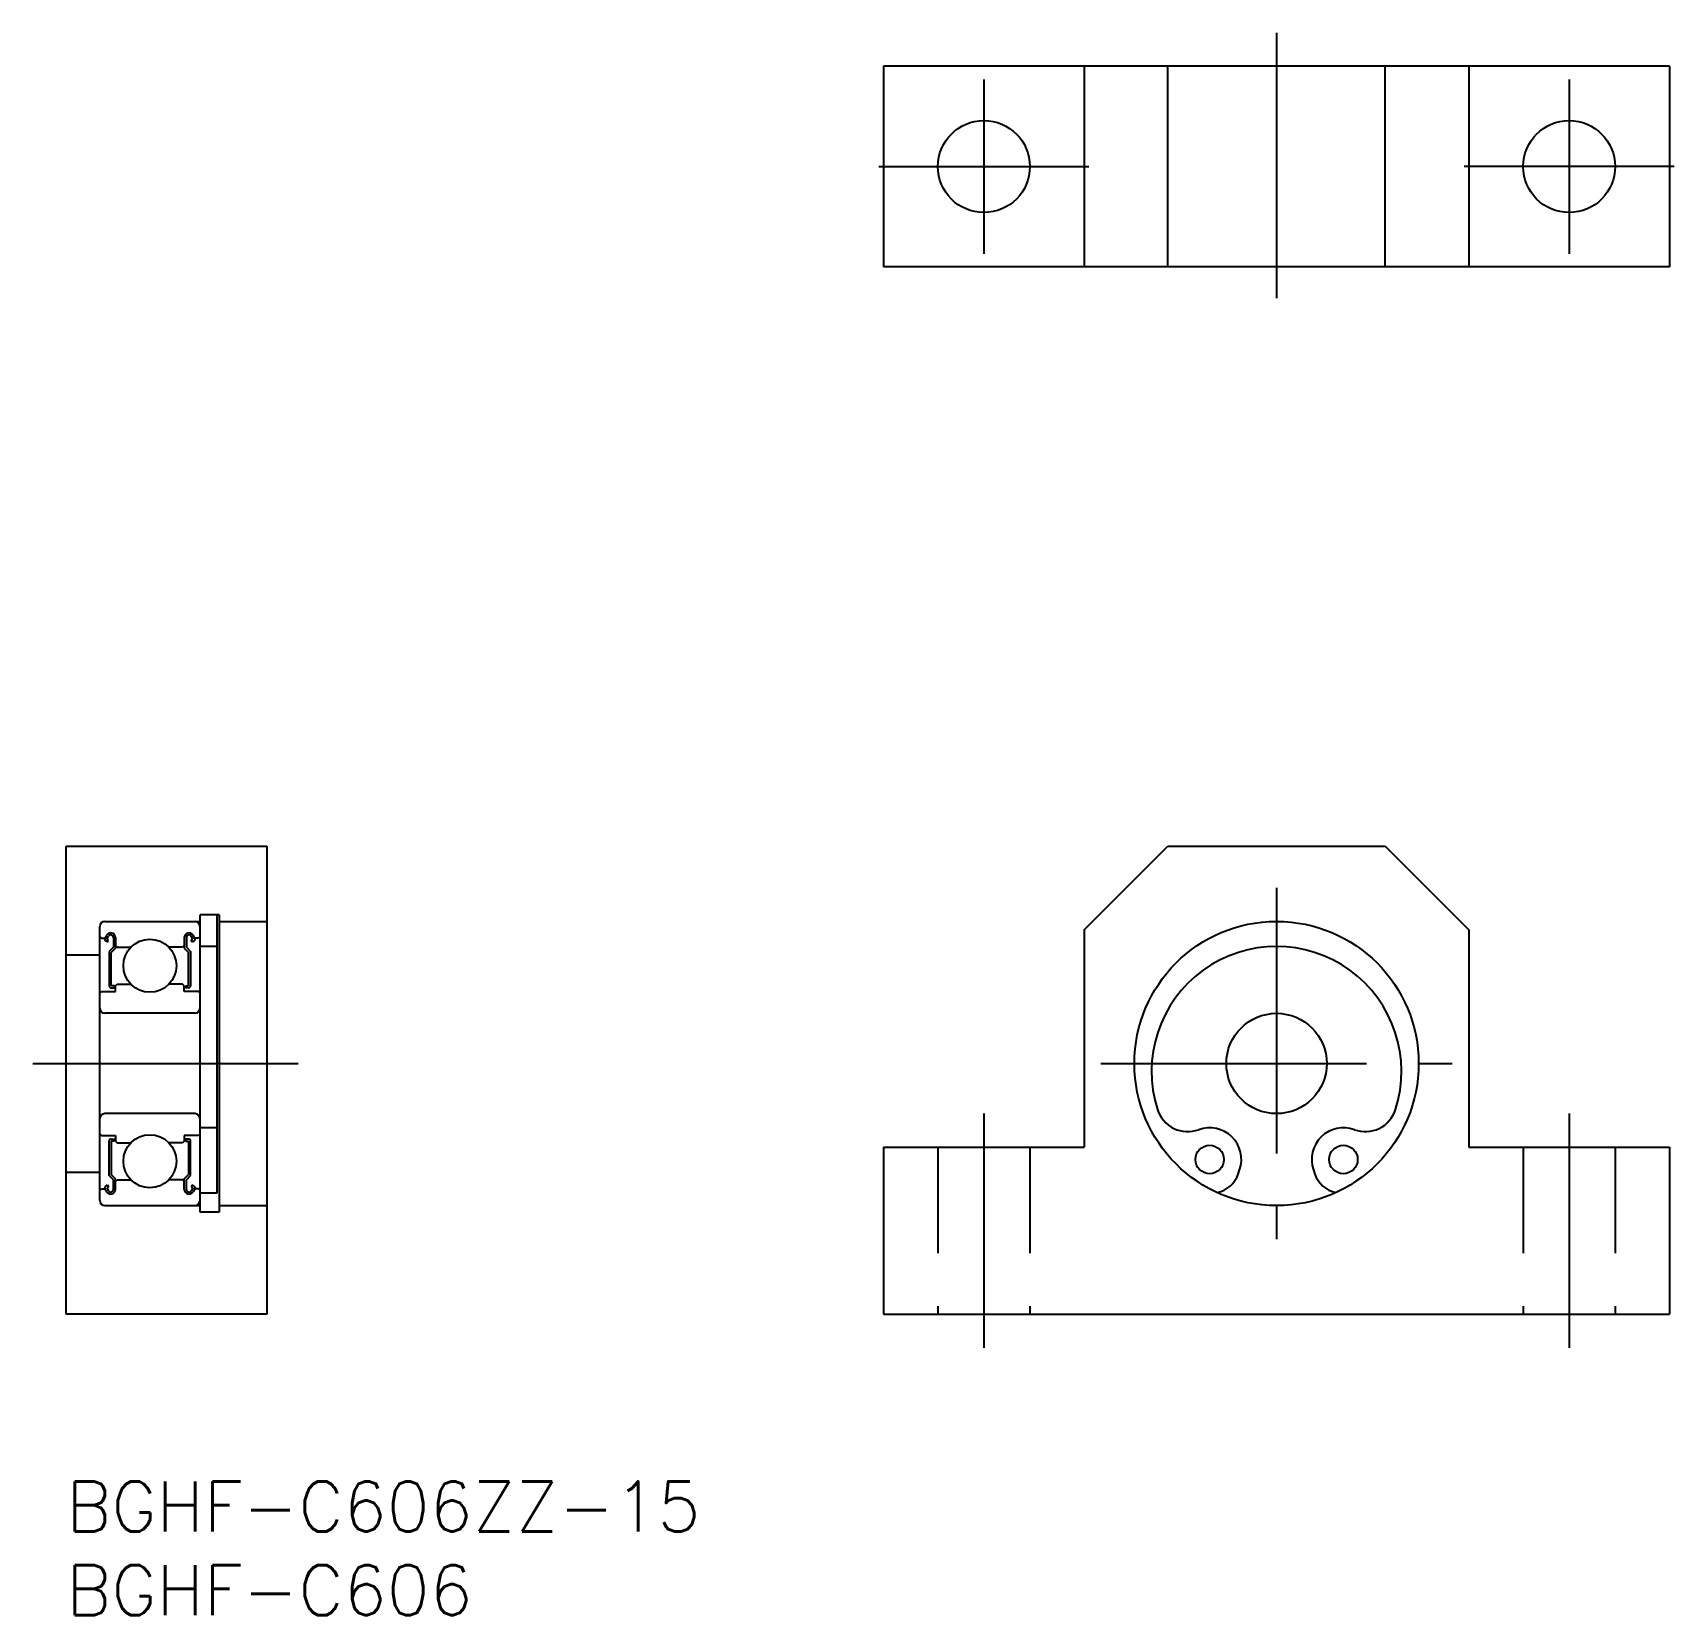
# Model space of a CAD drawing. Extents: x -2 to 96.2, y -8 to 86.6.
import ezdxf

# ---------------------------------------------------------------- set-up
doc = ezdxf.new("R2010")
doc.units = 0
doc.header["$LTSCALE"] = 0.5
doc.linetypes.add('CENTER', pattern=[50.8, 31.75, -6.35, 6.35, -6.35])
doc.linetypes.add('DASHED', pattern=[19.05, 12.7, -6.35])
for name, color, linetype in [('MSM_CENTER', 1, 'CENTER'), ('MSM_CONTINUOUS', 7, 'CONTINUOUS'), ('MSM_DASHED', 4, 'DASHED'), ('MSM_PART_NUMBER', 7, 'CONTINUOUS')]:
    doc.layers.add(name, color=color, linetype=linetype)
doc.styles.get("Standard").update_dxf_attribs({"font": 'txt.shx', "height": 1, "bigfont": 'bigfont.shx'})

msp = doc.modelspace()

# ---------------------------------------------------------------- linework, layer by layer
at = {"layer": 'MSM_CENTER'}
for p, q in [((72.379, 86.649), (72.379, 70.649)), ((54.879, 83.864), (54.879, 73.435)), ((89.879, 83.864), (89.879, 73.435)), ((48.598, 78.649), (61.16, 78.649)), ((96.16, 78.649), (83.598, 78.649)), ((72.379, 35.5), (72.379, 14.5)), ((-2, 25), (14, 25)), ((61.879, 25), (82.879, 25)), ((54.879, 22), (54.879, 8)), ((89.879, 22), (89.879, 8))]:
    msp.add_line(p, q, dxfattribs=at)
at = {"layer": 'MSM_CONTINUOUS'}
for p, q in [((95.879, 84.649), (48.879, 84.649)), ((48.879, 84.649), (48.879, 72.649)), ((60.879, 84.649), (60.879, 72.649)), ((65.879, 72.649), (65.879, 84.649)), ((78.879, 72.649), (78.879, 84.649)), ((83.879, 84.649), (83.879, 72.649)), ((95.879, 84.649), (95.879, 72.649)), ((95.879, 72.649), (48.879, 72.649)), ((0, 10), (0, 38)), ((0, 38), (12, 38)), ((12, 38), (12, 10)), ((60.879, 33), (65.879, 38)), ((65.879, 38), (78.879, 38)), ((78.879, 38), (83.879, 33)), ((2.3, 33.5), (8, 33.5)), ((8, 16.1), (8, 33.9)), ((9.15, 33.9, 0.5), (8, 33.9, 0.5)), ((9, 33.9), (9, 17.245)), ((9.15, 33.9), (9.15, 16.1)), ((9.15, 33.5, 1), (12, 33.5, 1)), ((2, 16.8), (2, 33.2)), ((2, 32.6), (2.1, 32.5)), ((2.1, 32.5), (2.314, 32.5)), ((2.314, 32.5), (2.416, 32.673)), ((2.423, 32.437), (2.525, 32.61)), ((2.531, 32.374), (2.423, 32.437)), ((2.816, 32.532), (2.816, 31.95)), ((2.942, 32.532), (2.942, 31.898)), ((7.058, 32.532), (7.058, 31.898)), ((7.184, 32.532), (7.184, 31.95)), ((7.469, 32.374), (7.577, 32.437)), ((7.577, 32.437), (7.475, 32.61)), ((7.686, 32.5), (7.584, 32.673)), ((7.9, 32.5), (7.686, 32.5)), ((8, 32.6), (7.9, 32.5)), ((60.879, 33), (60.879, 20)), ((83.879, 33), (83.879, 20)), ((0, 31.5), (2, 31.5)), ((2.36, 32.329), (2.469, 32.266)), ((2.469, 32.266), (2.531, 32.374)), ((2.816, 31.95), (2.565, 31.699)), ((2.565, 31.699), (2.565, 29.646)), ((2.942, 31.898), (2.691, 31.647)), ((2.691, 29.646), (2.691, 31.647)), ((2.942, 32.05), (3.042, 31.95)), ((3.042, 31.95), (3.855, 31.95)), ((6.958, 31.95), (6.145, 31.95)), ((7.058, 32.05), (6.958, 31.95)), ((7.058, 31.898), (7.309, 31.647)), ((7.184, 31.95), (7.435, 31.699)), ((7.309, 29.646), (7.309, 31.647)), ((7.435, 31.699), (7.435, 29.646)), ((7.531, 32.266), (7.469, 32.374)), ((7.64, 32.329), (7.531, 32.266)), ((9, 32, 0.5), (8, 32, 0.5)), ((2.879, 29.646), (2.691, 29.646)), ((2.691, 29.52), (2.879, 29.52)), ((2.879, 29.52), (2.879, 29.646)), ((2.942, 29.65), (3.042, 29.75)), ((2.942, 29.3), (2.942, 29.65)), ((3.042, 29.75), (3.855, 29.75)), ((6.958, 29.75), (6.145, 29.75)), ((7.058, 29.65), (6.958, 29.75)), ((7.058, 29.3), (7.058, 29.65)), ((7.121, 29.646), (7.309, 29.646)), ((7.121, 29.52), (7.121, 29.646)), ((7.309, 29.52), (7.121, 29.52)), ((2, 29.2), (2.1, 29.3)), ((2.1, 29.3), (2.942, 29.3)), ((7.9, 29.3), (7.058, 29.3)), ((8, 29.2), (7.9, 29.3)), ((7.7, 28), (2.3, 28)), ((7.7, 22), (2.3, 22)), ((0, 21.5), (0, 21.5)), ((2, 20.8), (2.1, 20.7)), ((2.1, 20.7), (2.942, 20.7)), ((2.942, 20.7), (2.942, 20.35)), ((7.9, 20.7), (7.058, 20.7)), ((7.058, 20.7), (7.058, 20.35)), ((8, 20.8), (7.9, 20.7)), ((9, 21.155, 0.5), (8, 21.155, 0.5)), ((2.565, 18.301), (2.565, 20.354)), ((2.691, 20.48), (2.879, 20.48)), ((2.879, 20.354), (2.691, 20.354)), ((2.691, 20.354), (2.691, 18.353)), ((2.879, 20.48), (2.879, 20.354)), ((2.942, 20.35), (3.042, 20.25)), ((3.042, 20.25), (3.855, 20.25)), ((6.958, 20.25), (6.145, 20.25)), ((7.058, 20.35), (6.958, 20.25)), ((7.309, 20.48), (7.121, 20.48)), ((7.121, 20.48), (7.121, 20.354)), ((7.121, 20.354), (7.309, 20.354)), ((7.309, 20.354), (7.309, 18.353)), ((7.435, 18.301), (7.435, 20.354)), ((48.879, 20), (60.879, 20)), ((48.879, 20), (48.879, 10)), ((83.879, 20), (95.879, 20)), ((95.879, 20), (95.879, 10)), ((0, 18.5), (2, 18.5)), ((2.36, 17.671), (2.469, 17.734)), ((2.469, 17.734), (2.531, 17.626)), ((2.816, 18.05), (2.565, 18.301)), ((2.942, 18.102), (2.691, 18.353)), ((2.816, 17.468), (2.816, 18.05)), ((2.942, 17.468), (2.942, 18.102)), ((2.942, 17.95), (3.042, 18.05)), ((3.042, 18.05), (3.855, 18.05)), ((6.958, 18.05), (6.145, 18.05)), ((7.058, 17.95), (6.958, 18.05)), ((7.058, 18.102), (7.309, 18.353)), ((7.058, 17.468), (7.058, 18.102)), ((7.184, 18.05), (7.435, 18.301)), ((7.184, 17.468), (7.184, 18.05)), ((7.531, 17.734), (7.469, 17.626)), ((7.64, 17.671), (7.531, 17.734)), ((70.09, 18.389, 0.5), (70.174, 18.634, 0.5)), ((74.584, 18.634, 0.5), (74.669, 18.389, 0.5)), ((2, 17.4), (2.1, 17.5)), ((2.1, 17.5), (2.314, 17.5)), ((2.314, 17.5), (2.416, 17.327)), ((2.531, 17.626), (2.423, 17.563)), ((2.423, 17.563), (2.525, 17.39)), ((7.469, 17.626), (7.577, 17.563)), ((7.577, 17.563), (7.475, 17.39)), ((7.686, 17.5), (7.584, 17.327)), ((7.9, 17.5), (7.686, 17.5)), ((8, 17.4), (7.9, 17.5)), ((9, 17.245, 0.5), (8, 17.245, 0.5)), ((2.3, 16.5), (8, 16.5)), ((9.15, 16.1, 0.5), (8, 16.1, 0.5)), ((9.15, 16.5, 1), (12, 16.5, 1)), ((12, 10), (0, 10)), ((48.879, 10), (95.879, 10))]:
    msp.add_line(p, q, dxfattribs=at)
for centre, radius in [((54.879, 78.649), 2.75), ((89.879, 78.649), 2.75), ((72.379, 25), 8.5), ((5, 30.85), 1.587), ((72.379, 25), 3), ((5, 19.15), 1.587), ((68.379, 19.255, 0.5), 0.85), ((76.379, 19.255, 0.5), 0.85)]:
    msp.add_circle(centre, radius, dxfattribs=at)
for centre, radius, start, end in [((2.3, 33.2), 0.3, 90, 180), ((7.7, 33.2), 0.3, 0, 90), ((2.423, 32.437), 0.126, 149.99264, 240.00259), ((2.66, 32.532), 0.282, 0, 150.00169), ((2.66, 32.532), 0.156, 0, 150.00191), ((7.34, 32.532), 0.282, 29.99831, 180), ((7.34, 32.532), 0.156, 29.99809, 180), ((7.577, 32.437), 0.126, 299.99741, 30.00736), ((72.379, 24.525, 0.5), 7.475, 342.22352, 197.77648), ((2.691, 29.646), 0.126, 180.00005, 270.00003), ((7.309, 29.646), 0.126, 269.99997, 359.99995), ((2.3, 28.3), 0.3, 180, 270), ((7.7, 28.3), 0.3, 270, 0), ((2.3, 21.7), 0.3, 90, 180), ((7.7, 21.7), 0.3, 0, 90), ((67.07, 22.823, 0.5), 1.9, 197.77648, 290.14679), ((77.688, 22.823, 0.5), 1.9, 249.85321, 342.22352), ((68.379, 19.255, 0.5), 1.9, 340.89939, 110.14679), ((76.379, 19.255, 0.5), 1.9, 69.85321, 199.10061), ((2.691, 20.354), 0.126, 89.99997, 179.99995), ((7.309, 20.354), 0.126, 0.00005, 90.00003), ((2.423, 17.563), 0.126, 119.99741, 210.00736), ((7.577, 17.563), 0.126, 329.99264, 60.00259), ((68.483, 18.945, 0.5), 1.7, 281.54279, 340.89939), ((76.275, 18.945, 0.5), 1.7, 199.10061, 258.45721), ((2.3, 16.8), 0.3, 180, 270), ((2.66, 17.468), 0.282, 209.99831, 0), ((2.66, 17.468), 0.156, 209.99809, 0), ((7.34, 17.468), 0.282, 180, 330.00169), ((7.34, 17.468), 0.156, 180, 330.00191), ((7.7, 16.8), 0.3, 270, 0)]:
    msp.add_arc(centre, radius, start, end, dxfattribs=at)
at = {"layer": 'MSM_DASHED'}
for p, q in [((52.129, 20), (52.129, 10)), ((57.629, 20), (57.629, 10)), ((87.129, 20), (87.129, 10)), ((92.629, 20), (92.629, 10))]:
    msp.add_line(p, q, dxfattribs=at)

# ---------------------------------------------------------------- texts
at = {"layer": 'MSM_PART_NUMBER'}
for s, p in [('BGHF-C606ZZ-15', (0, -3)), ('BGHF-C606', (0, -8))]:
    msp.add_text(s, height=3, dxfattribs=at).set_placement(p)

doc.saveas('drawing.dxf')
